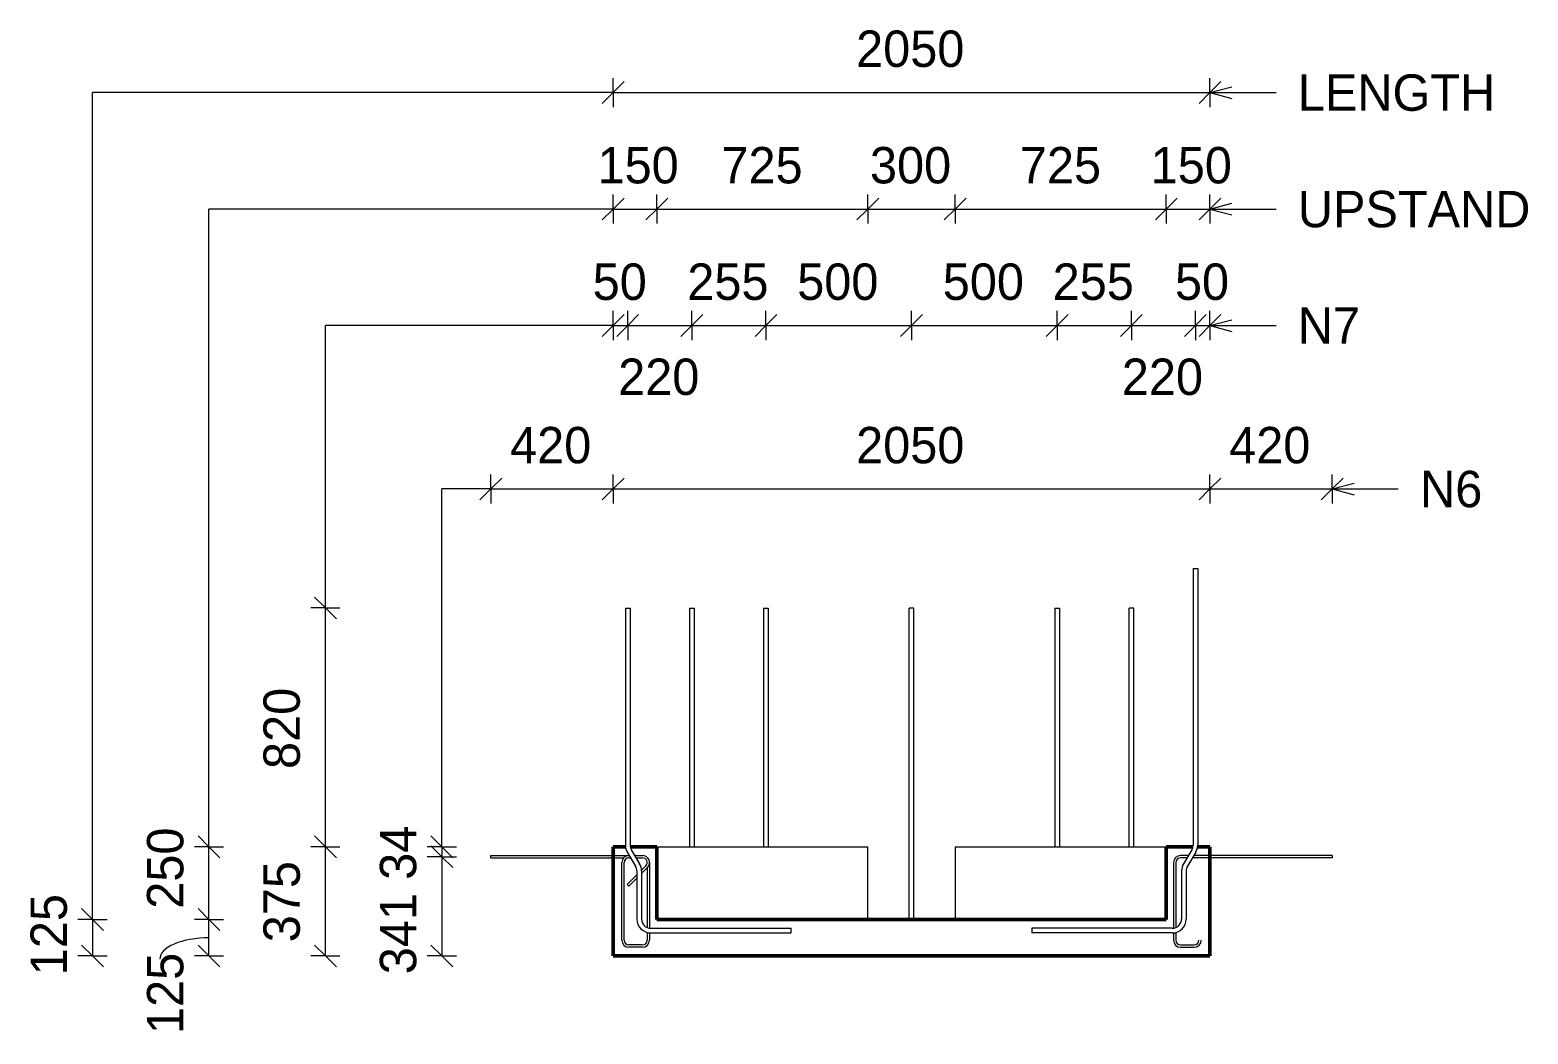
# Model space of a CAD drawing. Header units: millimetres. Extents: x 59546 to 97856, y 2513 to 30499.
# Drawn here: x 85773 to 90919, y 2557 to 6005 of the extents above; entities that cross this region are included whole.
import ezdxf

# ---------------------------------------------------------------- set-up
doc = ezdxf.new("R2010")
doc.units = ezdxf.units.MM
for name, color, linetype, lineweight in [('A-ANNO-DIMS', 211, 'Continuous', 9), ('A-ANNO-DIMS-50', 211, 'Continuous', 9), ('A-DETL-MBND', 5, 'Continuous', 18), ('A-FLOR', 192, 'Continuous', 18), ('G-ANNO-TEXT', 231, 'Continuous', 9), ('S-RBAR', 171, 'Continuous', 18)]:
    doc.layers.add(name, color=color, linetype=linetype, lineweight=lineweight)
doc.styles.add('Nirmala UI Semilight', font='NirmalaS.ttf', dxfattribs={"height": 125})
doc.dimstyles.new('Diagonal_-_2_5mm_NI_UI', dxfattribs={"dimscale": 304.8, "dimtxt": 130.920493, "dimasz": 0.246063, "dimexe": 0.164042, "dimexo": 0.0625, "dimgap": 0.164042, "dimtad": 1, "dimdec": 4, "dimzin": 0, "dimdsep": 46, "dimtxsty": 'Nirmala UI Semilight', "dimblk1": 'OBLIQUE', "dimblk2": 'OBLIQUE', "dimsah": 1, "dimcen": 0.09, "dimazin": 0, "dimtfac": 1, "dimtdec": 4, "dimtix": 1, "dimtmove": 0, "dimatfit": 3, "dimfxl": 0.164042, "dimfxlon": 1, "dimtvp": 1, "dimtolj": 1, "dimtzin": 0, "dimarcsym": 2})
doc.dimstyles.new('Diagonal_-_2_5mm_NI_UI_1', dxfattribs={"dimscale": 304.8, "dimtxt": 130.920493, "dimasz": 0.246063, "dimexe": 0.164042, "dimexo": 0.0625, "dimgap": 0.164042, "dimtad": 1, "dimdec": 4, "dimzin": 0, "dimdsep": 46, "dimtxsty": 'Nirmala UI Semilight', "dimblk1": 'OBLIQUE', "dimblk2": 'OBLIQUE', "dimsah": 1, "dimcen": 0.09, "dimazin": 0, "dimtfac": 1, "dimtdec": 4, "dimtix": 1, "dimtmove": 1, "dimatfit": 3, "dimfxl": 0.164042, "dimfxlon": 1, "dimtvp": 1, "dimtolj": 1, "dimtzin": 0, "dimarcsym": 2})
doc.dimstyles.new('Diagonal_-_2_5mm_NI_UI_2', dxfattribs={"dimscale": 304.8, "dimtxt": 130.920493, "dimasz": 0.246063, "dimexe": 0.164042, "dimexo": 0.0625, "dimgap": 0.164042, "dimtad": 1, "dimdec": 4, "dimzin": 0, "dimdsep": 46, "dimtxsty": 'Nirmala UI Semilight', "dimblk1": 'OBLIQUE', "dimblk2": 'OBLIQUE', "dimsah": 1, "dimcen": 0.09, "dimazin": 0, "dimtfac": 1, "dimtdec": 4, "dimtix": 1, "dimtmove": 2, "dimatfit": 3, "dimfxl": 0.164042, "dimfxlon": 1, "dimtvp": 1, "dimtolj": 1, "dimtzin": 0, "dimarcsym": 2})

# ---------------------------------------------------------------- blocks, each defined once
blk = doc.blocks.new('DIMBLOCK114-Elevation Right1')
at = {"layer": 'A-ANNO-DIMS-50'}
for p, q in [((87776.3, 5789.8), (87776.3, 5839.8)), ((87776.3, 5789.8), (87813.8, 5827.3)), ((89826.3, 5789.8), (89826.3, 5839.8)), ((89826.3, 5789.8), (89863.8, 5827.3)), ((87776.3, 5789.8), (87738.8, 5752.3)), ((87776.3, 5789.8), (89826.3, 5789.8)), ((87776.3, 5789.8), (87776.3, 5739.8)), ((89826.3, 5789.8), (89788.8, 5752.3)), ((89826.3, 5789.8), (89826.3, 5739.8))]:
    blk.add_line(p, q, dxfattribs=at)
at = {"layer": 'A-ANNO-DIMS-50', "color": 0, "insert": (88610.8, 6002.9), "char_height": 125, "width": 457.032, "attachment_point": 1, "line_spacing_factor": 1.142579, "style": 'Nirmala UI Semilight'}
blk.add_mtext('2050', dxfattribs=at)
blk = doc.blocks.new('_Oblique')
at = {"color": 0, "linetype": 'ByBlock', "lineweight": -2}
blk.add_line((-0.5, -0.5), (0.5, 0.5), dxfattribs=at)
blk = doc.blocks.new('DIMBLOCK115-Elevation Right1')
at = {"layer": 'A-ANNO-DIMS-50'}
for p, q in [((87776.3, 5389.8), (87776.3, 5439.8)), ((87776.3, 5389.8), (87813.8, 5427.3)), ((87926.3, 5389.8), (87926.3, 5439.8)), ((87926.3, 5389.8), (87963.8, 5427.3)), ((87776.3, 5389.8), (87738.8, 5352.3)), ((87776.3, 5389.8), (87926.3, 5389.8)), ((87776.3, 5389.8), (87776.3, 5339.8)), ((87926.3, 5389.8), (87888.8, 5352.3)), ((87926.3, 5389.8), (87926.3, 5339.8))]:
    blk.add_line(p, q, dxfattribs=at)
at = {"layer": 'A-ANNO-DIMS-50', "color": 0, "insert": (87722.7, 5602.9), "char_height": 125, "width": 308.496, "attachment_point": 1, "line_spacing_factor": 1.142579, "style": 'Nirmala UI Semilight'}
blk.add_mtext('150', dxfattribs=at)
blk = doc.blocks.new('DIMBLOCK116-Elevation Right1')
at = {"layer": 'A-ANNO-DIMS-50'}
for p, q in [((87926.3, 5389.8), (87926.3, 5439.8)), ((87926.3, 5389.8), (87963.8, 5427.3)), ((88651.3, 5389.8), (88651.3, 5439.8)), ((88651.3, 5389.8), (88688.8, 5427.3)), ((87926.3, 5389.8), (87888.8, 5352.3)), ((87926.3, 5389.8), (88651.3, 5389.8)), ((87926.3, 5389.8), (87926.3, 5339.8)), ((88651.3, 5389.8), (88613.8, 5352.3)), ((88651.3, 5389.8), (88651.3, 5339.8))]:
    blk.add_line(p, q, dxfattribs=at)
at = {"layer": 'A-ANNO-DIMS-50', "color": 0, "insert": (88148.3, 5602.9), "char_height": 125, "width": 337.061, "attachment_point": 1, "line_spacing_factor": 1.142579, "style": 'Nirmala UI Semilight'}
blk.add_mtext('725', dxfattribs=at)
blk = doc.blocks.new('DIMBLOCK117-Elevation Right1')
at = {"layer": 'A-ANNO-DIMS-50'}
for p, q in [((88651.3, 5389.8), (88651.3, 5439.8)), ((88651.3, 5389.8), (88688.8, 5427.3)), ((88951.3, 5389.8), (88951.3, 5439.8)), ((88951.3, 5389.8), (88988.8, 5427.3)), ((88651.3, 5389.8), (88613.8, 5352.3)), ((88651.3, 5389.8), (88951.3, 5389.8)), ((88651.3, 5389.8), (88651.3, 5339.8)), ((88951.3, 5389.8), (88913.8, 5352.3)), ((88951.3, 5389.8), (88951.3, 5339.8))]:
    blk.add_line(p, q, dxfattribs=at)
at = {"layer": 'A-ANNO-DIMS-50', "color": 0, "insert": (88658.4, 5602.9), "char_height": 125, "width": 342.774, "attachment_point": 1, "line_spacing_factor": 1.142579, "style": 'Nirmala UI Semilight'}
blk.add_mtext('300', dxfattribs=at)
blk = doc.blocks.new('DIMBLOCK118-Elevation Right1')
at = {"layer": 'A-ANNO-DIMS-50'}
for p, q in [((88951.3, 5389.8), (88951.3, 5439.8)), ((88951.3, 5389.8), (88988.8, 5427.3)), ((89676.3, 5389.8), (89676.3, 5439.8)), ((89676.3, 5389.8), (89713.8, 5427.3)), ((88951.3, 5389.8), (88913.8, 5352.3)), ((88951.3, 5389.8), (89676.3, 5389.8)), ((88951.3, 5389.8), (88951.3, 5339.8)), ((89676.3, 5389.8), (89638.8, 5352.3)), ((89676.3, 5389.8), (89676.3, 5339.8))]:
    blk.add_line(p, q, dxfattribs=at)
at = {"layer": 'A-ANNO-DIMS-50', "color": 0, "insert": (89173.3, 5602.9), "char_height": 125, "width": 337.061, "attachment_point": 1, "line_spacing_factor": 1.142579, "style": 'Nirmala UI Semilight'}
blk.add_mtext('725', dxfattribs=at)
blk = doc.blocks.new('DIMBLOCK119-Elevation Right1')
at = {"layer": 'A-ANNO-DIMS-50'}
for p, q in [((89676.3, 5389.8), (89676.3, 5439.8)), ((89676.3, 5389.8), (89713.8, 5427.3)), ((89826.3, 5389.8), (89826.3, 5439.8)), ((89826.3, 5389.8), (89863.8, 5427.3)), ((89676.3, 5389.8), (89638.8, 5352.3)), ((89676.3, 5389.8), (89826.3, 5389.8)), ((89676.3, 5389.8), (89676.3, 5339.8)), ((89826.3, 5389.8), (89788.8, 5352.3)), ((89826.3, 5389.8), (89826.3, 5339.8))]:
    blk.add_line(p, q, dxfattribs=at)
at = {"layer": 'A-ANNO-DIMS-50', "color": 0, "insert": (89622.7, 5602.9), "char_height": 125, "width": 308.496, "attachment_point": 1, "line_spacing_factor": 1.142579, "style": 'Nirmala UI Semilight'}
blk.add_mtext('150', dxfattribs=at)
blk = doc.blocks.new('DIMBLOCK120-Elevation Right1')
at = {"layer": 'A-ANNO-DIMS-50'}
for p, q in [((87776.3, 4989.8), (87776.3, 5039.8)), ((87776.3, 4989.8), (87813.8, 5027.3)), ((87826.3, 4989.8), (87826.3, 5039.8)), ((87826.3, 4989.8), (87863.8, 5027.3)), ((87776.3, 4989.8), (87738.8, 4952.3)), ((87776.3, 4989.8), (87826.3, 4989.8)), ((87776.3, 4989.8), (87776.3, 4939.8)), ((87826.3, 4989.8), (87788.8, 4952.3)), ((87826.3, 4989.8), (87826.3, 4939.8))]:
    blk.add_line(p, q, dxfattribs=at)
at = {"layer": 'A-ANNO-DIMS-50', "color": 0, "insert": (87706, 5202.9), "char_height": 125, "width": 228.516, "attachment_point": 1, "line_spacing_factor": 1.142579, "style": 'Nirmala UI Semilight'}
blk.add_mtext('50', dxfattribs=at)
blk = doc.blocks.new('DIMBLOCK121-Elevation Right1')
at = {"layer": 'A-ANNO-DIMS-50'}
for p, q in [((87826.3, 4989.8), (87826.3, 5039.8)), ((87826.3, 4989.8), (87863.8, 5027.3)), ((88046.3, 4989.8), (88046.3, 5039.8)), ((88046.3, 4989.8), (88083.8, 5027.3)), ((87826.3, 4989.8), (87788.8, 4952.3)), ((87826.3, 4989.8), (88046.3, 4989.8)), ((87826.3, 4989.8), (87826.3, 4939.8)), ((88046.3, 4989.8), (88008.8, 4952.3)), ((88046.3, 4989.8), (88046.3, 4939.8))]:
    blk.add_line(p, q, dxfattribs=at)
at = {"layer": 'A-ANNO-DIMS-50', "color": 0, "insert": (87793.5, 4876.4), "char_height": 125, "width": 342.774, "attachment_point": 1, "line_spacing_factor": 1.142579, "style": 'Nirmala UI Semilight'}
blk.add_mtext('220', dxfattribs=at)
blk = doc.blocks.new('DIMBLOCK122-Elevation Right1')
at = {"layer": 'A-ANNO-DIMS-50'}
for p, q in [((88046.3, 4989.8), (88046.3, 5039.8)), ((88046.3, 4989.8), (88083.8, 5027.3)), ((88301.3, 4989.8), (88301.3, 5039.8)), ((88301.3, 4989.8), (88338.8, 5027.3)), ((88046.3, 4989.8), (88008.8, 4952.3)), ((88046.3, 4989.8), (88301.3, 4989.8)), ((88046.3, 4989.8), (88046.3, 4939.8)), ((88301.3, 4989.8), (88263.8, 4952.3)), ((88301.3, 4989.8), (88301.3, 4939.8))]:
    blk.add_line(p, q, dxfattribs=at)
at = {"layer": 'A-ANNO-DIMS-50', "color": 0, "insert": (88031, 5202.9), "char_height": 125, "width": 342.774, "attachment_point": 1, "line_spacing_factor": 1.142579, "style": 'Nirmala UI Semilight'}
blk.add_mtext('255', dxfattribs=at)
blk = doc.blocks.new('DIMBLOCK123-Elevation Right1')
at = {"layer": 'A-ANNO-DIMS-50'}
for p, q in [((88301.3, 4989.8), (88301.3, 5039.8)), ((88301.3, 4989.8), (88338.8, 5027.3)), ((88801.3, 4989.8), (88801.3, 5039.8)), ((88801.3, 4989.8), (88838.8, 5027.3)), ((88301.3, 4989.8), (88263.8, 4952.3)), ((88301.3, 4989.8), (88801.3, 4989.8)), ((88301.3, 4989.8), (88301.3, 4939.8)), ((88801.3, 4989.8), (88763.8, 4952.3)), ((88801.3, 4989.8), (88801.3, 4939.8))]:
    blk.add_line(p, q, dxfattribs=at)
at = {"layer": 'A-ANNO-DIMS-50', "color": 0, "insert": (88408.5, 5202.9), "char_height": 125, "width": 342.774, "attachment_point": 1, "line_spacing_factor": 1.142579, "style": 'Nirmala UI Semilight'}
blk.add_mtext('500', dxfattribs=at)
blk = doc.blocks.new('DIMBLOCK124-Elevation Right1')
at = {"layer": 'A-ANNO-DIMS-50'}
for p, q in [((88801.3, 4989.8), (88801.3, 5039.8)), ((88801.3, 4989.8), (88838.8, 5027.3)), ((89301.3, 4989.8), (89301.3, 5039.8)), ((89301.3, 4989.8), (89338.8, 5027.3)), ((88801.3, 4989.8), (88763.8, 4952.3)), ((88801.3, 4989.8), (89301.3, 4989.8)), ((88801.3, 4989.8), (88801.3, 4939.8)), ((89301.3, 4989.8), (89263.8, 4952.3)), ((89301.3, 4989.8), (89301.3, 4939.8))]:
    blk.add_line(p, q, dxfattribs=at)
at = {"layer": 'A-ANNO-DIMS-50', "color": 0, "insert": (88908.5, 5202.9), "char_height": 125, "width": 342.774, "attachment_point": 1, "line_spacing_factor": 1.142579, "style": 'Nirmala UI Semilight'}
blk.add_mtext('500', dxfattribs=at)
blk = doc.blocks.new('DIMBLOCK125-Elevation Right1')
at = {"layer": 'A-ANNO-DIMS-50'}
for p, q in [((89301.3, 4989.8), (89301.3, 5039.8)), ((89301.3, 4989.8), (89338.8, 5027.3)), ((89556.3, 4989.8), (89556.3, 5039.8)), ((89556.3, 4989.8), (89593.8, 5027.3)), ((89301.3, 4989.8), (89263.8, 4952.3)), ((89301.3, 4989.8), (89556.3, 4989.8)), ((89301.3, 4989.8), (89301.3, 4939.8)), ((89556.3, 4989.8), (89518.8, 4952.3)), ((89556.3, 4989.8), (89556.3, 4939.8))]:
    blk.add_line(p, q, dxfattribs=at)
at = {"layer": 'A-ANNO-DIMS-50', "color": 0, "insert": (89286, 5202.9), "char_height": 125, "width": 342.774, "attachment_point": 1, "line_spacing_factor": 1.142579, "style": 'Nirmala UI Semilight'}
blk.add_mtext('255', dxfattribs=at)
blk = doc.blocks.new('DIMBLOCK126-Elevation Right1')
at = {"layer": 'A-ANNO-DIMS-50'}
for p, q in [((89556.3, 4989.8), (89556.3, 5039.8)), ((89556.3, 4989.8), (89593.8, 5027.3)), ((89776.3, 4989.8), (89776.3, 5039.8)), ((89776.3, 4989.8), (89813.8, 5027.3)), ((89556.3, 4989.8), (89518.8, 4952.3)), ((89556.3, 4989.8), (89776.3, 4989.8)), ((89556.3, 4989.8), (89556.3, 4939.8)), ((89776.3, 4989.8), (89738.8, 4952.3)), ((89776.3, 4989.8), (89776.3, 4939.8))]:
    blk.add_line(p, q, dxfattribs=at)
at = {"layer": 'A-ANNO-DIMS-50', "color": 0, "insert": (89523.5, 4876.4), "char_height": 125, "width": 342.774, "attachment_point": 1, "line_spacing_factor": 1.142579, "style": 'Nirmala UI Semilight'}
blk.add_mtext('220', dxfattribs=at)
blk = doc.blocks.new('DIMBLOCK127-Elevation Right1')
at = {"layer": 'A-ANNO-DIMS-50'}
for p, q in [((89776.3, 4989.8), (89776.3, 5039.8)), ((89776.3, 4989.8), (89813.8, 5027.3)), ((89826.3, 4989.8), (89826.3, 5039.8)), ((89826.3, 4989.8), (89863.8, 5027.3)), ((89776.3, 4989.8), (89738.8, 4952.3)), ((89776.3, 4989.8), (89826.3, 4989.8)), ((89776.3, 4989.8), (89776.3, 4939.8)), ((89826.3, 4989.8), (89788.8, 4952.3)), ((89826.3, 4989.8), (89826.3, 4939.8))]:
    blk.add_line(p, q, dxfattribs=at)
at = {"layer": 'A-ANNO-DIMS-50', "color": 0, "insert": (89706, 5202.9), "char_height": 125, "width": 228.516, "attachment_point": 1, "line_spacing_factor": 1.142579, "style": 'Nirmala UI Semilight'}
blk.add_mtext('50', dxfattribs=at)
blk = doc.blocks.new('DIMBLOCK128-Elevation Right1')
at = {"layer": 'A-ANNO-DIMS-50'}
for p, q in [((85988, 2949.8), (85950.5, 2987.3)), ((85988, 2949.8), (85938, 2949.8)), ((85988, 2949.8), (85988, 2824.8)), ((85988, 2949.8), (86025.5, 2912.3)), ((85988, 2949.8), (86038, 2949.8)), ((85988, 2824.8), (85950.5, 2862.3)), ((85988, 2824.8), (85938, 2824.8)), ((85988, 2824.8), (86025.5, 2787.3)), ((85988, 2824.8), (86038, 2824.8))]:
    blk.add_line(p, q, dxfattribs=at)
at = {"layer": 'A-ANNO-DIMS-50', "color": 0, "insert": (85775, 2758.7), "char_height": 125, "width": 308.496, "attachment_point": 1, "rotation": 90, "line_spacing_factor": 1.142579, "style": 'Nirmala UI Semilight'}
blk.add_mtext('125', dxfattribs=at)
blk = doc.blocks.new('DIMBLOCK129-Elevation Right1')
at = {"layer": 'A-ANNO-DIMS-50'}
for p, q in [((86388, 2949.8), (86350.5, 2987.3)), ((86388, 2949.8), (86338, 2949.8)), ((86388, 2824.8), (86388, 2949.8)), ((86388, 2949.8), (86425.5, 2912.3)), ((86388, 2949.8), (86438, 2949.8)), ((86388, 2824.8), (86350.5, 2862.3)), ((86388, 2824.8), (86338, 2824.8)), ((86388, 2824.8), (86425.5, 2787.3)), ((86388, 2824.8), (86438, 2824.8))]:
    blk.add_line(p, q, dxfattribs=at)
blk.add_ellipse((86388, 2813.9), major_axis=(169, 0), ratio=0.434221, start_param=1.570796, end_param=3.141593, dxfattribs=at)
at = {"layer": 'A-ANNO-DIMS-50', "color": 0, "insert": (86175, 2556.8), "char_height": 125, "width": 308.496, "attachment_point": 1, "rotation": 90, "line_spacing_factor": 1.142579, "style": 'Nirmala UI Semilight'}
blk.add_mtext('125', dxfattribs=at)
blk = doc.blocks.new('DIMBLOCK130-Elevation Right1')
at = {"layer": 'A-ANNO-DIMS-50'}
for p, q in [((86388, 3199.8), (86338, 3199.8)), ((86388, 3199.8), (86350.5, 3237.3)), ((86388, 2949.8), (86388, 3199.8)), ((86388, 3199.8), (86425.5, 3162.3)), ((86388, 3199.8), (86438, 3199.8)), ((86388, 2949.8), (86350.5, 2987.3)), ((86388, 2949.8), (86338, 2949.8)), ((86388, 2949.8), (86425.5, 2912.3)), ((86388, 2949.8), (86438, 2949.8))]:
    blk.add_line(p, q, dxfattribs=at)
at = {"layer": 'A-ANNO-DIMS-50', "color": 0, "insert": (86175, 2987), "char_height": 125, "width": 342.774, "attachment_point": 1, "rotation": 90, "line_spacing_factor": 1.142579, "style": 'Nirmala UI Semilight'}
blk.add_mtext('250', dxfattribs=at)
blk = doc.blocks.new('DIMBLOCK131-Elevation Right1')
at = {"layer": 'A-ANNO-DIMS-50'}
for p, q in [((86788, 3199.8), (86738, 3199.8)), ((86788, 3199.8), (86750.5, 3237.3)), ((86788, 2824.8), (86788, 3199.8)), ((86788, 3199.8), (86825.5, 3162.3)), ((86788, 3199.8), (86838, 3199.8)), ((86788, 2824.8), (86750.5, 2862.3)), ((86788, 2824.8), (86738, 2824.8)), ((86788, 2824.8), (86825.5, 2787.3)), ((86788, 2824.8), (86838, 2824.8))]:
    blk.add_line(p, q, dxfattribs=at)
at = {"layer": 'A-ANNO-DIMS-50', "color": 0, "insert": (86575, 2871.8), "char_height": 125, "width": 337.061, "attachment_point": 1, "rotation": 90, "line_spacing_factor": 1.142579, "style": 'Nirmala UI Semilight'}
blk.add_mtext('375', dxfattribs=at)
blk = doc.blocks.new('DIMBLOCK132-Elevation Right1')
at = {"layer": 'A-ANNO-DIMS-50'}
for p, q in [((86788, 4019.8), (86738, 4019.8)), ((86788, 4019.8), (86750.5, 4057.3)), ((86788, 3199.8), (86788, 4019.8)), ((86788, 4019.8), (86825.5, 3982.3)), ((86788, 4019.8), (86838, 4019.8)), ((86788, 3199.8), (86738, 3199.8)), ((86788, 3199.8), (86750.5, 3237.3)), ((86788, 3199.8), (86825.5, 3162.3)), ((86788, 3199.8), (86838, 3199.8))]:
    blk.add_line(p, q, dxfattribs=at)
at = {"layer": 'A-ANNO-DIMS-50', "color": 0, "insert": (86575, 3466.9), "char_height": 125, "width": 342.774, "attachment_point": 1, "rotation": 90, "line_spacing_factor": 1.142579, "style": 'Nirmala UI Semilight'}
blk.add_mtext('820', dxfattribs=at)
blk = doc.blocks.new('DIMBLOCK133-Elevation Right1')
at = {"layer": 'A-ANNO-DIMS-50'}
for p, q in [((87188, 3199.8), (87138, 3199.8)), ((87188, 3199.8), (87150.5, 3237.3)), ((87188, 3165.8), (87150.5, 3203.3)), ((87188, 3199.8), (87188, 3165.8)), ((87188, 3199.8), (87225.5, 3162.3)), ((87188, 3199.8), (87238, 3199.8)), ((87188, 3165.8), (87138, 3165.8)), ((87188, 3165.8), (87225.5, 3128.3)), ((87188, 3165.8), (87238, 3165.8))]:
    blk.add_line(p, q, dxfattribs=at)
at = {"layer": 'A-ANNO-DIMS-50', "color": 0, "insert": (86975, 3086.3), "char_height": 125, "width": 231.372, "attachment_point": 1, "rotation": 90, "line_spacing_factor": 1.142579, "style": 'Nirmala UI Semilight'}
blk.add_mtext('34', dxfattribs=at)
blk = doc.blocks.new('DIMBLOCK134-Elevation Right1')
at = {"layer": 'A-ANNO-DIMS-50'}
for p, q in [((87188, 3165.8), (87150.5, 3203.3)), ((87188, 3165.8), (87138, 3165.8)), ((87188, 3165.8), (87188, 2824.8)), ((87188, 3165.8), (87225.5, 3128.3)), ((87188, 3165.8), (87238, 3165.8)), ((87188, 2824.8), (87150.5, 2862.3)), ((87188, 2824.8), (87138, 2824.8)), ((87188, 2824.8), (87225.5, 2787.3)), ((87188, 2824.8), (87238, 2824.8))]:
    blk.add_line(p, q, dxfattribs=at)
at = {"layer": 'A-ANNO-DIMS-50', "color": 0, "insert": (86975, 2762.1), "char_height": 125, "width": 311.353, "attachment_point": 1, "rotation": 90, "line_spacing_factor": 1.142579, "style": 'Nirmala UI Semilight'}
blk.add_mtext('341', dxfattribs=at)
blk = doc.blocks.new('DIMBLOCK135-Elevation Right1')
at = {"layer": 'A-ANNO-DIMS-50'}
for p, q in [((87356.3, 4428.5), (87356.3, 4478.5)), ((87776.3, 4428.5), (87776.3, 4478.5)), ((87356.3, 4428.5), (87318.8, 4391)), ((87356.3, 4428.5), (87393.8, 4466)), ((87356.3, 4428.5), (87776.3, 4428.5)), ((87356.3, 4428.5), (87356.3, 4378.5)), ((87776.3, 4428.5), (87738.8, 4391)), ((87776.3, 4428.5), (87813.8, 4466)), ((87776.3, 4428.5), (87776.3, 4378.5))]:
    blk.add_line(p, q, dxfattribs=at)
at = {"layer": 'A-ANNO-DIMS-50', "color": 0, "insert": (87422.2, 4641.6), "char_height": 125, "width": 345.63, "attachment_point": 1, "line_spacing_factor": 1.142579, "style": 'Nirmala UI Semilight'}
blk.add_mtext('420', dxfattribs=at)
blk = doc.blocks.new('DIMBLOCK136-Elevation Right1')
at = {"layer": 'A-ANNO-DIMS-50'}
for p, q in [((87776.3, 4428.5), (87776.3, 4478.5)), ((89826.3, 4428.5), (89826.3, 4478.5)), ((87776.3, 4428.5), (87738.8, 4391)), ((87776.3, 4428.5), (87813.8, 4466)), ((87776.3, 4428.5), (89826.3, 4428.5)), ((87776.3, 4428.5), (87776.3, 4378.5)), ((89826.3, 4428.5), (89788.8, 4391)), ((89826.3, 4428.5), (89863.8, 4466)), ((89826.3, 4428.5), (89826.3, 4378.5))]:
    blk.add_line(p, q, dxfattribs=at)
at = {"layer": 'A-ANNO-DIMS-50', "color": 0, "insert": (88610.8, 4641.6), "char_height": 125, "width": 457.032, "attachment_point": 1, "line_spacing_factor": 1.142579, "style": 'Nirmala UI Semilight'}
blk.add_mtext('2050', dxfattribs=at)
blk = doc.blocks.new('DIMBLOCK137-Elevation Right1')
at = {"layer": 'A-ANNO-DIMS-50'}
for p, q in [((89826.3, 4428.5), (89826.3, 4478.5)), ((90246.3, 4428.5), (90246.3, 4478.5)), ((89826.3, 4428.5), (89788.8, 4391)), ((89826.3, 4428.5), (89863.8, 4466)), ((89826.3, 4428.5), (90246.3, 4428.5)), ((89826.3, 4428.5), (89826.3, 4378.5)), ((90246.3, 4428.5), (90208.8, 4391)), ((90246.3, 4428.5), (90283.8, 4466)), ((90246.3, 4428.5), (90246.3, 4378.5))]:
    blk.add_line(p, q, dxfattribs=at)
at = {"layer": 'A-ANNO-DIMS-50', "color": 0, "insert": (89892.2, 4641.6), "char_height": 125, "width": 345.63, "attachment_point": 1, "line_spacing_factor": 1.142579, "style": 'Nirmala UI Semilight'}
blk.add_mtext('420', dxfattribs=at)

msp = doc.modelspace()

# ---------------------------------------------------------------- linework, layer by layer
at = {"layer": 'A-DETL-MBND'}
for p, q in [((85988.04545, 2949.75), (85988.04545, 5789.82959)), ((87776.26091, 5789.82959), (85988.04545, 5789.82959)), ((87776.26091, 5389.82959), (86388.04545, 5389.82959)), ((86388.04545, 3199.75), (86388.04545, 5389.82959)), ((86788.04545, 4019.75), (86788.04545, 4989.82959)), ((87776.26091, 4989.82959), (86788.04545, 4989.82959)), ((87188.04545, 3199.75), (87188.04545, 4428.53208)), ((87356.26091, 4428.53208), (87188.04545, 4428.53208))]:
    msp.add_line(p, q, dxfattribs=at)
at = {"layer": 'A-FLOR', "lineweight": 50}
for p, q in [((87818.80457, 3199.75), (87776.26091, 3199.75)), ((87776.26091, 3199.75), (87776.26091, 2824.75)), ((87926.26091, 3199.75), (87834.89198, 3199.75)), ((87926.26091, 2949.75), (87926.26091, 3199.75)), ((89767.62985, 3199.75), (89676.26091, 3199.75)), ((89676.26091, 3199.75), (89676.26091, 2949.75)), ((89826.26091, 3199.75), (89783.71726, 3199.75)), ((89826.26091, 2949.75), (89826.26091, 3199.75)), ((89676.26091, 2949.75), (87926.26091, 2949.75)), ((89826.26091, 2824.75), (89826.26091, 2949.75)), ((87776.26091, 2824.75), (89826.26091, 2824.75))]:
    msp.add_line(p, q, dxfattribs=at)
at = {"layer": 'A-FLOR'}
for p, q in [((87926.26091, 3199.75), (88651.26091, 3199.75)), ((88651.26091, 2949.75), (88651.26091, 3199.75)), ((88951.26091, 3199.75), (89676.26091, 3199.75)), ((88951.26091, 3199.75), (88951.26091, 2949.75))]:
    msp.add_line(p, q, dxfattribs=at)
at = {"layer": 'G-ANNO-TEXT', "color": 250}
for p, q in [((89826.18396, 5789.77716), (89901.18396, 5809.87335)), ((89826.18396, 5789.77716), (89901.18396, 5769.68097)), ((89826.18396, 5789.77716), (90053.12673, 5789.77716)), ((89826.18396, 5389.77716), (89901.18396, 5409.87335)), ((89826.18396, 5389.77716), (89901.18396, 5369.68097)), ((89826.18396, 5389.77716), (90053.12673, 5389.77716)), ((89826.18396, 4989.77716), (89901.18396, 5009.87335)), ((89826.18396, 4989.77716), (89901.18396, 4969.68097)), ((89826.18396, 4989.77716), (90053.12673, 4989.77716)), ((90246.18396, 4428.47966), (90321.18396, 4448.57585)), ((90246.18396, 4428.47966), (90321.18396, 4408.38347)), ((90246.18396, 4428.47966), (90473.12673, 4428.47966))]:
    msp.add_line(p, q, dxfattribs=at)
at = {"layer": 'S-RBAR'}
for p, q in [((89768.26091, 4155.9611), (89768.26091, 3205.86855)), ((89768.26091, 4155.9611), (89784.26091, 4155.9611)), ((89784.26091, 4155.9611), (89784.26091, 3205.86855)), ((87818.26091, 4019.75), (87818.26091, 3205.86855)), ((87818.26091, 4019.75), (87834.26091, 4019.75)), ((87834.26091, 4019.75), (87834.26091, 3205.86855)), ((88038.29124, 4019.75), (88038.29124, 3199.75)), ((88038.29124, 4019.75), (88054.29124, 4019.75)), ((88054.29124, 4019.75), (88054.29124, 3199.75)), ((88293.29124, 4019.75), (88293.29124, 3199.75)), ((88293.29124, 4019.75), (88309.29124, 4019.75)), ((88309.29124, 4019.75), (88309.29124, 3199.75)), ((88809.29124, 4019.75), (88793.29124, 4019.75)), ((88793.29124, 2949.75), (88793.29124, 4019.75)), ((88809.29124, 2949.75), (88809.29124, 4019.75)), ((89293.29124, 4019.75), (89293.29124, 3199.75)), ((89293.29124, 4019.75), (89309.29124, 4019.75)), ((89309.29124, 4019.75), (89309.29124, 3199.75)), ((89564.29124, 4019.75), (89548.29124, 4019.75)), ((89548.29124, 3199.75), (89548.29124, 4019.75)), ((89564.29124, 3199.75), (89564.29124, 4019.75)), ((87818.26091, 3205.86855), (87818.26091, 3199.75)), ((89784.26091, 3205.86855), (89784.26091, 3199.75)), ((87356.26091, 3169.75), (87829.88084, 3169.75)), ((87356.26091, 3161.75), (87356.26091, 3169.75)), ((87356.26091, 3161.75), (87812.48308, 3161.75)), ((87806.26091, 2878.75), (87806.26091, 3145.75)), ((87814.26091, 2878.75), (87814.26091, 3145.75)), ((87824.88807, 3181.53158), (87853.37658, 3133.10111)), ((87830.26091, 3169.75), (87831.81841, 3169.75)), ((87830.26091, 3161.75), (87836.14493, 3161.75)), ((87838.67902, 3189.6439), (87867.16753, 3141.21343)), ((87850.38131, 3169.75), (87877.26091, 3169.75)), ((87855.0872, 3161.75), (87877.26091, 3161.75)), ((87901.26091, 3145.36993), (87901.26091, 2920.34688)), ((89701.26091, 3145.75), (89701.26091, 2920.34688)), ((89709.26091, 3145.75), (89709.26091, 2922.60143)), ((89752.14051, 3169.75), (89725.26091, 3169.75)), ((89747.43463, 3161.75), (89725.26091, 3161.75)), ((89763.84281, 3189.6439), (89735.3543, 3141.21343)), ((89777.63376, 3181.53158), (89749.14525, 3133.10111)), ((90246.26091, 3161.75), (89765.99753, 3161.75)), ((90246.26091, 3169.75), (89770.70342, 3169.75)), ((90246.26091, 3169.75), (90246.26091, 3161.75)), ((87857.79469, 3103.65636), (87824.22791, 3070.08957)), ((87857.79469, 3092.34265), (87829.88476, 3064.43272)), ((87857.79469, 3116.87647), (87857.79469, 2951.75)), ((87888.57462, 3134.43629), (87873.56784, 3119.42951)), ((87894.23148, 3128.77944), (87873.79469, 3108.34265)), ((87873.79469, 3116.87647), (87873.79469, 2951.75)), ((87893.26091, 3127.73872), (87893.26091, 2922.60143)), ((89728.72714, 3116.87647), (89728.72714, 2951.75)), ((89744.72714, 3116.87647), (89744.72714, 2951.75)), ((87824.22791, 3070.08957), (87829.88476, 3064.43272)), ((87893.26091, 2905.43131), (87893.26091, 2878.75)), ((87901.26091, 2904.34688), (87901.26091, 2878.75)), ((87905.79469, 2919.75), (88388.16494, 2919.75)), ((87905.79469, 2903.75), (88388.16494, 2903.75)), ((88388.16494, 2903.75), (88388.16494, 2919.75)), ((89696.72714, 2919.75), (89214.35689, 2919.75)), ((89214.35689, 2919.75), (89214.35689, 2903.75)), ((89696.72714, 2903.75), (89214.35689, 2903.75)), ((89701.26091, 2904.34688), (89701.26091, 2878.75)), ((89709.26091, 2905.43131), (89709.26091, 2878.75)), ((87877.26091, 2862.75), (87830.26091, 2862.75)), ((87877.26091, 2854.75), (87830.26091, 2854.75)), ((89725.26091, 2862.75), (89772.26091, 2862.75)), ((89725.26091, 2854.75), (89772.26091, 2854.75))]:
    msp.add_line(p, q, dxfattribs=at)
for centre, radius, start, end in [((87866.26091, 3205.86855), 48, 180, 210.46554492), ((87866.26091, 3205.86855), 32, 180, 210.46554492), ((89736.26091, 3205.86855), 32, 329.53445508, 360), ((89736.26091, 3205.86855), 48, 329.53445508, 360), ((87830.26091, 3145.75), 24, 90, 180), ((87830.26091, 3145.75), 16, 90, 180), ((87825.79469, 3116.87647), 48, 0, 30.46554492), ((87877.26091, 3145.75), 24, 315, 90), ((87877.26091, 3145.75), 16, 315, 90), ((89725.26091, 3145.75), 24, 90, 180), ((89725.26091, 3145.75), 16, 90, 180), ((89776.72714, 3116.87647), 48, 149.53445508, 180), ((87825.79469, 3116.87647), 32, 0, 30.46554492), ((89776.72714, 3116.87647), 32, 149.53445508, 180), ((87905.79469, 2951.75), 48, 180, 270), ((87905.79469, 2951.75), 32, 180, 270), ((89696.72714, 2951.75), 32, 270, 0), ((89696.72714, 2951.75), 48, 270, 360), ((87830.26091, 2878.75), 24, 180, 270), ((87830.26091, 2878.75), 16, 180, 270), ((87877.26091, 2878.75), 16, 270, 360), ((87877.26091, 2878.75), 24, 270, 0), ((89725.26091, 2878.75), 24, 180, 270), ((89725.26091, 2878.75), 16, 180, 270), ((89772.26091, 2878.75), 16, 270, 360), ((89772.26091, 2878.75), 24, 270, 0)]:
    msp.add_arc(centre, radius, start, end, dxfattribs=at)

# ---------------------------------------------------------------- texts
at = {"layer": 'G-ANNO-TEXT', "color": 7, "char_height": 125, "attachment_point": 1, "style": 'Nirmala UI Semilight'}
for s, insert, width in [('LENGTH', (90128.12673, 5852.27716), 765.6115625), ('UPSTAND', (90128.12673, 5452.27716), 909.9153125), ('N7', (90128.12673, 5052.27716), 264.556875), ('N6', (90548.12673, 4490.97966), 268.5653125)]:
    msp.add_mtext(s, dxfattribs=dict(at, insert=insert, width=width))

# ---------------------------------------------------------------- dimensions: what is measured, and where the dimension line sits
at = {"layer": 'A-ANNO-DIMS'}
for base, p1, p2, override, picture, middle in [((89826.26091, 5789.82959), (87776.26091, 5739.82959), (89826.26091, 5739.82959), {"dimpost": '<>', "dimfxl": 2050}, 'DIMBLOCK114-Elevation Right1', (88801.26091, 5904.42164)), ((87926.26091, 5389.82959), (87776.26091, 5339.82959), (87926.26091, 5339.82959), {"dimpost": '<>', "dimfxl": 150}, 'DIMBLOCK115-Elevation Right1', (87851.26091, 5504.77031)), ((88651.26091, 5389.82959), (87926.26091, 5339.82959), (88651.26091, 5339.82959), {"dimpost": '<>', "dimfxl": 725}, 'DIMBLOCK116-Elevation Right1', (88288.76091, 5504.42164)), ((88951.26091, 5389.82959), (88651.26091, 5339.82959), (88951.26091, 5339.82959), {"dimpost": '<>', "dimfxl": 300}, 'DIMBLOCK117-Elevation Right1', (88801.26091, 5504.46522)), ((89676.26091, 5389.82959), (88951.26091, 5339.82959), (89676.26091, 5339.82959), {"dimpost": '<>', "dimfxl": 725}, 'DIMBLOCK118-Elevation Right1', (89313.76091, 5504.42164)), ((89826.26091, 5389.82959), (89676.26091, 5339.82959), (89826.26091, 5339.82959), {"dimpost": '<>', "dimfxl": 150}, 'DIMBLOCK119-Elevation Right1', (89751.26091, 5504.77031)), ((87826.26091, 4989.82959), (87776.26091, 4939.82959), (87826.26091, 4939.82959), {"dimpost": '<>', "dimfxl": 50}, 'DIMBLOCK120-Elevation Right1', (87801.26091, 5104.42164)), ((88301.29124, 4989.82959), (88046.29124, 4939.82959), (88301.29124, 4939.82959), {"dimpost": '<>', "dimfxl": 255}, 'DIMBLOCK122-Elevation Right1', (88173.79124, 5104.42164)), ((88801.29124, 4989.82959), (88301.29124, 4939.82959), (88801.29124, 4939.82959), {"dimpost": '<>', "dimfxl": 500}, 'DIMBLOCK123-Elevation Right1', (88551.29124, 5104.42164)), ((89301.29124, 4989.82959), (88801.29124, 4939.82959), (89301.29124, 4939.82959), {"dimpost": '<>', "dimfxl": 500}, 'DIMBLOCK124-Elevation Right1', (89051.29124, 5104.42164)), ((89556.29124, 4989.82959), (89301.29124, 4939.82959), (89556.29124, 4939.82959), {"dimpost": '<>', "dimfxl": 255}, 'DIMBLOCK125-Elevation Right1', (89428.79124, 5104.42164)), ((89826.26091, 4989.82959), (89776.26091, 4939.82959), (89826.26091, 4939.82959), {"dimpost": '<>', "dimfxl": 50}, 'DIMBLOCK127-Elevation Right1', (89801.26091, 5104.42164)), ((87776.26091, 4428.53208), (87356.26091, 4378.53208), (87776.26091, 4378.53208), {"dimpost": '<>', "dimfxl": 420}, 'DIMBLOCK135-Elevation Right1', (87566.26091, 4543.12413)), ((89826.26091, 4428.53208), (87776.26091, 4378.53208), (89826.26091, 4378.53208), {"dimpost": '<>', "dimfxl": 2050}, 'DIMBLOCK136-Elevation Right1', (88801.26091, 4543.12413)), ((90246.26091, 4428.53208), (89826.26091, 4378.53208), (90246.26091, 4378.53208), {"dimpost": '<>', "dimfxl": 420}, 'DIMBLOCK137-Elevation Right1', (90036.26091, 4543.12413))]:
    dim = msp.add_linear_dim(base=base, p1=p1, p2=p2, dimstyle='Diagonal_-_2_5mm_NI_UI', override=override, dxfattribs=at)
    dim.commit()
    dim.dimension.update_dxf_attribs({"geometry": picture, "text_midpoint": middle})
for base, p1, p2, override, picture, middle in [((88046.29124, 4989.82959), (87826.26091, 4939.82959), (88046.29124, 4939.82959), {"dimpost": '<>', "dimfxl": 220.030322}, 'DIMBLOCK121-Elevation Right1', (87964.84055, 4793.0462)), ((89776.26091, 4989.82959), (89556.29124, 4939.82959), (89776.26091, 4939.82959), {"dimpost": '<>', "dimfxl": 219.969678}, 'DIMBLOCK126-Elevation Right1', (89694.84055, 4793.0462))]:
    dim = msp.add_linear_dim(base=base, p1=p1, p2=p2, dimstyle='Diagonal_-_2_5mm_NI_UI_2', override=override, dxfattribs=at)
    dim.commit()
    dim.dimension.update_dxf_attribs({"geometry": picture, "text_midpoint": middle, "dimtype": 160})
for base, p1, p2, override, picture, middle in [((86788.04545, 4019.75), (86838.04545, 3199.75), (86838.04545, 4019.75), {"dimpost": '<>', "dimfxl": 820}, 'DIMBLOCK132-Elevation Right1', (86673.4534, 3609.75)), ((87188.04545, 3165.75), (87238.04545, 3199.75), (87238.04545, 3165.75), {"dimpost": '<>', "dimfxl": 34}, 'DIMBLOCK133-Elevation Right1', (87073.40982, 3182.75)), ((86788.04545, 3199.75), (86838.04545, 2824.75), (86838.04545, 3199.75), {"dimpost": '<>', "dimfxl": 375}, 'DIMBLOCK131-Elevation Right1', (86673.40982, 3012.25)), ((85988.04545, 2824.75), (86038.04545, 2949.75), (86038.04545, 2824.75), {"dimpost": '<>', "dimfxl": 125}, 'DIMBLOCK128-Elevation Right1', (85873.10473, 2887.25))]:
    dim = msp.add_linear_dim(base=base, p1=p1, p2=p2, angle=90, dimstyle='Diagonal_-_2_5mm_NI_UI', override=override, dxfattribs=at)
    dim.commit()
    dim.dimension.update_dxf_attribs({"geometry": picture, "text_midpoint": middle})
for base, p1, p2, dimstyle, override, picture, middle in [((86388.04545, 3199.75), (86438.04545, 2949.75), (86438.04545, 3199.75), 'Diagonal_-_2_5mm_NI_UI_2', {"dimpost": '<>', "dimfxl": 250}, 'DIMBLOCK130-Elevation Right1', (86258.29283, 3158.42337)), ((87188.04545, 2824.75), (87238.04545, 3165.75), (87238.04545, 2824.75), 'Diagonal_-_2_5mm_NI_UI_2', {"dimpost": '<>', "dimfxl": 341}, 'DIMBLOCK134-Elevation Right1', (87058.29283, 2917.82434)), ((86388.04545, 2949.75), (86438.04545, 2824.75), (86438.04545, 2949.75), 'Diagonal_-_2_5mm_NI_UI_1', {"dimpost": '<>', "dimfxl": 125}, 'DIMBLOCK129-Elevation Right1', (86258.29283, 2711.02651))]:
    dim = msp.add_linear_dim(base=base, p1=p1, p2=p2, angle=90, dimstyle=dimstyle, override=override, dxfattribs=at)
    dim.commit()
    dim.dimension.update_dxf_attribs({"geometry": picture, "text_midpoint": middle, "dimtype": 160, "text_rotation": 90})

doc.saveas('drawing.dxf')
